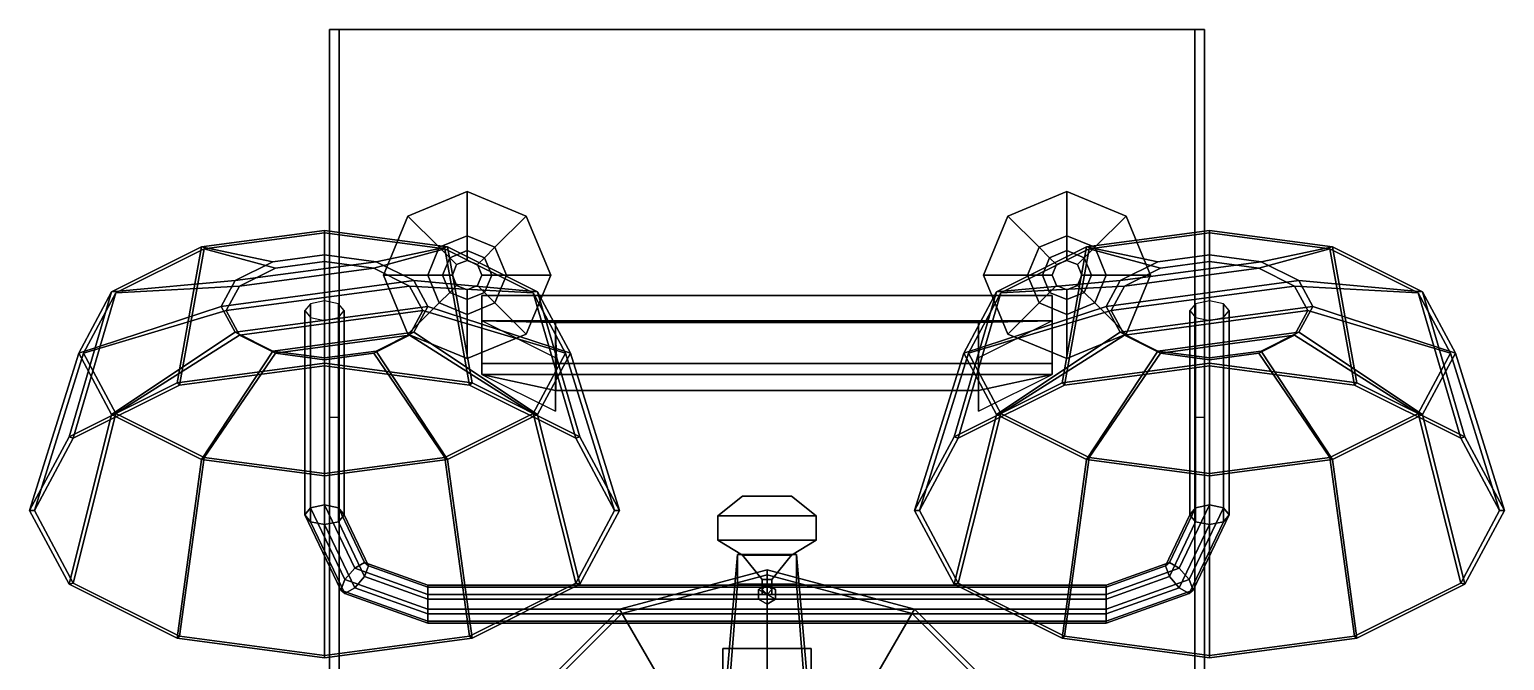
# Model space of a CAD drawing. Header units: millimetres. Extents: x -1.5 to 1.5, y -1.7 to 10.7.
# Drawn here: x -1.5 to 1.5, y 0.415 to 1.7 of the extents above; entities that cross this region are included whole.
import ezdxf

# ---------------------------------------------------------------- set-up
doc = ezdxf.new("R2010")
doc.units = ezdxf.units.MM
doc.layers.add('turret', color=2, linetype='Continuous')

msp = doc.modelspace()

# ---------------------------------------------------------------- linework, layer by layer
for points in [[(-0.89, 0.91, 0.46), (-0.89, -0.91, 0.46), (-0.89, -1.7, 1.05), (-0.89, 1.7, 1.05)], [(-0.89, 1.7, 1.05), (-0.89, -1.7, 1.05), (0.89, -1.7, 1.05), (0.89, 1.7, 1.05)], [(0.89, 1.7, 1.05), (0.87, 1.7, 0.93), (-0.87, 1.7, 0.93), (-0.89, 1.7, 1.05)], [(-0.89, 1.7, 1.05), (-0.89, 1.7, 0.69), (-0.89, 0.91, 0.46)], [(-0.87, 1.7, 0.93), (-0.87, 1.7, 0.69), (-0.89, 1.7, 0.69), (-0.89, 1.7, 1.05)], [(-0.87, 1.7, 0.69), (-0.87, 0.91, 0.46), (-0.89, 0.91, 0.46), (-0.89, 1.7, 0.69)], [(-0.87, -1.7, 0.93), (-0.87, -0.91, 0.46), (-0.87, 0.91, 0.46), (-0.87, 1.7, 0.93)], [(-0.87, 0.91, 0.46), (-0.87, 0.91, 0.46), (-0.87, 1.7, 0.69), (-0.87, 1.7, 0.93)], [(0.87, 0.91, 0.46), (0.87, -0.91, 0.46), (0.87, -1.7, 0.93), (0.87, 1.7, 0.93)], [(0.87, 1.7, 0.93), (0.87, 1.7, 0.69), (0.87, 0.91, 0.46)], [(0.89, 1.7, 0.69), (0.89, 0.91, 0.46), (0.87, 0.91, 0.46), (0.87, 1.7, 0.69)], [(0.89, 1.7, 1.05), (0.89, 1.7, 0.69), (0.87, 1.7, 0.69), (0.87, 1.7, 0.93)], [(0.89, -1.7, 1.05), (0.89, -0.91, 0.46), (0.89, 0.91, 0.46), (0.89, 1.7, 1.05)], [(0.89, 0.91, 0.46), (0.89, 0.91, 0.46), (0.89, 1.7, 0.69), (0.89, 1.7, 1.05)], [(-0.61, 1.37, 0.04), (-0.7302, 1.3202, 0.04), (-0.6666, 1.2566, 0.04), (-0.61, 1.28, 0.04)], [(-0.61, 1.37), (-0.7302, 1.3202), (-0.7302, 1.3202, 0.04), (-0.61, 1.37, 0.04)], [(-0.4898, 1.3202, 0.04), (-0.61, 1.37, 0.04), (-0.61, 1.28, 0.04), (-0.5534, 1.2566, 0.04)], [(-0.4898, 1.3202), (-0.61, 1.37), (-0.61, 1.37, 0.04), (-0.4898, 1.3202, 0.04)], [(0.61, 1.37), (0.4898, 1.3202), (0.4898, 1.3202, 0.04), (0.61, 1.37, 0.04)], [(0.61, 1.37, 0.04), (0.4898, 1.3202, 0.04), (0.5534, 1.2566, 0.04), (0.61, 1.28, 0.04)], [(0.7302, 1.3202), (0.61, 1.37), (0.61, 1.37, 0.04), (0.7302, 1.3202, 0.04)], [(0.7302, 1.3202, 0.04), (0.61, 1.37, 0.04), (0.61, 1.28, 0.04), (0.6666, 1.2566, 0.04)], [(-0.7302, 1.3202, 0.04), (-0.78, 1.2, 0.04), (-0.69, 1.2, 0.04), (-0.6666, 1.2566, 0.04)], [(-0.7302, 1.3202), (-0.78, 1.2), (-0.78, 1.2, 0.04), (-0.7302, 1.3202, 0.04)], [(-0.44, 1.2, 0.04), (-0.4898, 1.3202, 0.04), (-0.5534, 1.2566, 0.04), (-0.53, 1.2, 0.04)], [(-0.44, 1.2), (-0.4898, 1.3202), (-0.4898, 1.3202, 0.04), (-0.44, 1.2, 0.04)], [(0.4898, 1.3202), (0.44, 1.2), (0.44, 1.2, 0.04), (0.4898, 1.3202, 0.04)], [(0.4898, 1.3202, 0.04), (0.44, 1.2, 0.04), (0.53, 1.2, 0.04), (0.5534, 1.2566, 0.04)], [(0.78, 1.2, 0.04), (0.7302, 1.3202, 0.04), (0.6666, 1.2566, 0.04), (0.69, 1.2, 0.04)], [(0.78, 1.2), (0.7302, 1.3202), (0.7302, 1.3202, 0.04), (0.78, 1.2, 0.04)], [(-0.6454, 1.2354, 0.08), (-0.61, 1.25, 0.08), (-0.61, 1.28, 0.04), (-0.6666, 1.2566, 0.04)], [(-0.61, 1.25, 0.08), (-0.5746, 1.2354, 0.08), (-0.5534, 1.2566, 0.04), (-0.61, 1.28, 0.04)], [(0.5746, 1.2354, 0.08), (0.61, 1.25, 0.08), (0.61, 1.28, 0.04), (0.5534, 1.2566, 0.04)], [(0.61, 1.25, 0.08), (0.6454, 1.2354, 0.08), (0.6666, 1.2566, 0.04), (0.61, 1.28, 0.04)], [(-0.66, 1.2, 0.08), (-0.6454, 1.2354, 0.08), (-0.6666, 1.2566, 0.04), (-0.69, 1.2, 0.04)], [(-0.64, 1.2, 0.08), (-0.6312, 1.2212, 0.08), (-0.6454, 1.2354, 0.08), (-0.66, 1.2, 0.08)], [(-0.6312, 1.2212, 0.08), (-0.61, 1.23, 0.08), (-0.61, 1.25, 0.08), (-0.6454, 1.2354, 0.08)], [(-0.61, 1.23, 0.08), (-0.5888, 1.2212, 0.08), (-0.5746, 1.2354, 0.08), (-0.61, 1.25, 0.08)], [(-0.5888, 1.2212, 0.08), (-0.58, 1.2, 0.08), (-0.56, 1.2, 0.08), (-0.5746, 1.2354, 0.08)], [(-0.5746, 1.2354, 0.08), (-0.56, 1.2, 0.08), (-0.53, 1.2, 0.04), (-0.5534, 1.2566, 0.04)], [(0.56, 1.2, 0.08), (0.5746, 1.2354, 0.08), (0.5534, 1.2566, 0.04), (0.53, 1.2, 0.04)], [(0.58, 1.2, 0.08), (0.5888, 1.2212, 0.08), (0.5746, 1.2354, 0.08), (0.56, 1.2, 0.08)], [(0.5888, 1.2212, 0.08), (0.61, 1.23, 0.08), (0.61, 1.25, 0.08), (0.5746, 1.2354, 0.08)], [(0.61, 1.23, 0.08), (0.6312, 1.2212, 0.08), (0.6454, 1.2354, 0.08), (0.61, 1.25, 0.08)], [(0.6312, 1.2212, 0.08), (0.64, 1.2, 0.08), (0.66, 1.2, 0.08), (0.6454, 1.2354, 0.08)], [(0.6454, 1.2354, 0.08), (0.66, 1.2, 0.08), (0.69, 1.2, 0.04), (0.6666, 1.2566, 0.04)], [(-0.6312, 1.2212, 0.08), (-0.64, 1.2, 0.08), (-0.64, 1.2, 0.93), (-0.6312, 1.2212, 0.93)], [(-0.61, 1.23, 0.08), (-0.6312, 1.2212, 0.08), (-0.6312, 1.2212, 0.93), (-0.61, 1.23, 0.93)], [(-0.5888, 1.2212, 0.08), (-0.61, 1.23, 0.08), (-0.61, 1.23, 0.93), (-0.5888, 1.2212, 0.93)], [(-0.58, 1.2, 0.08), (-0.5888, 1.2212, 0.08), (-0.5888, 1.2212, 0.93), (-0.58, 1.2, 0.93)], [(0.5888, 1.2212, 0.08), (0.58, 1.2, 0.08), (0.58, 1.2, 0.93), (0.5888, 1.2212, 0.93)], [(0.61, 1.23, 0.08), (0.5888, 1.2212, 0.08), (0.5888, 1.2212, 0.93), (0.61, 1.23, 0.93)], [(0.6312, 1.2212, 0.08), (0.61, 1.23, 0.08), (0.61, 1.23, 0.93), (0.6312, 1.2212, 0.93)], [(0.64, 1.2, 0.08), (0.6312, 1.2212, 0.08), (0.6312, 1.2212, 0.93), (0.64, 1.2, 0.93)], [(-0.78, 1.2, 0.04), (-0.7302, 1.0798, 0.04), (-0.6666, 1.1434, 0.04), (-0.69, 1.2, 0.04)], [(-0.78, 1.2), (-0.7302, 1.0798), (-0.7302, 1.0798, 0.04), (-0.78, 1.2, 0.04)], [(-0.6454, 1.1646, 0.08), (-0.66, 1.2, 0.08), (-0.69, 1.2, 0.04), (-0.6666, 1.1434, 0.04)], [(-0.6312, 1.1788, 0.08), (-0.64, 1.2, 0.08), (-0.66, 1.2, 0.08), (-0.6454, 1.1646, 0.08)], [(-0.61, 1.17, 0.08), (-0.6312, 1.1788, 0.08), (-0.6454, 1.1646, 0.08), (-0.61, 1.15, 0.08)], [(-0.64, 1.2, 0.08), (-0.6312, 1.1788, 0.08), (-0.6312, 1.1788, 0.93), (-0.64, 1.2, 0.93)], [(-0.6312, 1.1788, 0.08), (-0.61, 1.17, 0.08), (-0.61, 1.17, 0.93), (-0.6312, 1.1788, 0.93)], [(-0.61, 1.17, 0.08), (-0.5888, 1.1788, 0.08), (-0.5888, 1.1788, 0.93), (-0.61, 1.17, 0.93)], [(-0.5888, 1.1788, 0.08), (-0.61, 1.17, 0.08), (-0.61, 1.15, 0.08), (-0.5746, 1.1646, 0.08)], [(-0.5888, 1.1788, 0.08), (-0.58, 1.2, 0.08), (-0.58, 1.2, 0.93), (-0.5888, 1.1788, 0.93)], [(-0.58, 1.2, 0.08), (-0.5888, 1.1788, 0.08), (-0.5746, 1.1646, 0.08), (-0.56, 1.2, 0.08)], [(-0.56, 1.2, 0.08), (-0.5746, 1.1646, 0.08), (-0.5534, 1.1434, 0.04), (-0.53, 1.2, 0.04)], [(-0.4898, 1.0798, 0.04), (-0.44, 1.2, 0.04), (-0.53, 1.2, 0.04), (-0.5534, 1.1434, 0.04)], [(-0.4898, 1.0798), (-0.44, 1.2), (-0.44, 1.2, 0.04), (-0.4898, 1.0798, 0.04)], [(0.44, 1.2), (0.4898, 1.0798), (0.4898, 1.0798, 0.04), (0.44, 1.2, 0.04)], [(0.44, 1.2, 0.04), (0.4898, 1.0798, 0.04), (0.5534, 1.1434, 0.04), (0.53, 1.2, 0.04)], [(0.5746, 1.1646, 0.08), (0.56, 1.2, 0.08), (0.53, 1.2, 0.04), (0.5534, 1.1434, 0.04)], [(0.5888, 1.1788, 0.08), (0.58, 1.2, 0.08), (0.56, 1.2, 0.08), (0.5746, 1.1646, 0.08)], [(0.61, 1.17, 0.08), (0.5888, 1.1788, 0.08), (0.5746, 1.1646, 0.08), (0.61, 1.15, 0.08)], [(0.58, 1.2, 0.08), (0.5888, 1.1788, 0.08), (0.5888, 1.1788, 0.93), (0.58, 1.2, 0.93)], [(0.5888, 1.1788, 0.08), (0.61, 1.17, 0.08), (0.61, 1.17, 0.93), (0.5888, 1.1788, 0.93)], [(0.61, 1.17, 0.08), (0.6312, 1.1788, 0.08), (0.6312, 1.1788, 0.93), (0.61, 1.17, 0.93)], [(0.6312, 1.1788, 0.08), (0.61, 1.17, 0.08), (0.61, 1.15, 0.08), (0.6454, 1.1646, 0.08)], [(0.6312, 1.1788, 0.08), (0.64, 1.2, 0.08), (0.64, 1.2, 0.93), (0.6312, 1.1788, 0.93)], [(0.64, 1.2, 0.08), (0.6312, 1.1788, 0.08), (0.6454, 1.1646, 0.08), (0.66, 1.2, 0.08)], [(0.66, 1.2, 0.08), (0.6454, 1.1646, 0.08), (0.6666, 1.1434, 0.04), (0.69, 1.2, 0.04)], [(0.7302, 1.0798, 0.04), (0.78, 1.2, 0.04), (0.69, 1.2, 0.04), (0.6666, 1.1434, 0.04)], [(0.7302, 1.0798), (0.78, 1.2), (0.78, 1.2, 0.04), (0.7302, 1.0798, 0.04)], [(-0.7302, 1.0798, 0.04), (-0.61, 1.03, 0.04), (-0.61, 1.12, 0.04), (-0.6666, 1.1434, 0.04)], [(-0.61, 1.15, 0.08), (-0.6454, 1.1646, 0.08), (-0.6666, 1.1434, 0.04), (-0.61, 1.12, 0.04)], [(-0.5746, 1.1646, 0.08), (-0.61, 1.15, 0.08), (-0.61, 1.12, 0.04), (-0.5534, 1.1434, 0.04)], [(-0.61, 1.03, 0.04), (-0.4898, 1.0798, 0.04), (-0.5534, 1.1434, 0.04), (-0.61, 1.12, 0.04)], [(0.4898, 1.0798, 0.04), (0.61, 1.03, 0.04), (0.61, 1.12, 0.04), (0.5534, 1.1434, 0.04)], [(0.61, 1.15, 0.08), (0.5746, 1.1646, 0.08), (0.5534, 1.1434, 0.04), (0.61, 1.12, 0.04)], [(0.6454, 1.1646, 0.08), (0.61, 1.15, 0.08), (0.61, 1.12, 0.04), (0.6666, 1.1434, 0.04)], [(0.61, 1.03, 0.04), (0.7302, 1.0798, 0.04), (0.6666, 1.1434, 0.04), (0.61, 1.12, 0.04)], [(-0.7302, 1.0798), (-0.61, 1.03), (-0.61, 1.03, 0.04), (-0.7302, 1.0798, 0.04)], [(-0.61, 1.03), (-0.4898, 1.0798), (-0.4898, 1.0798, 0.04), (-0.61, 1.03, 0.04)], [(0.4898, 1.0798), (0.61, 1.03), (0.61, 1.03, 0.04), (0.4898, 1.0798, 0.04)], [(0.61, 1.03), (0.7302, 1.0798), (0.7302, 1.0798, 0.04), (0.61, 1.03, 0.04)], [(0, 0.59, 1.05), (-0.295, 0.511, 1.05), (-0.295, 0.511, 1.1), (0, 0.59, 1.1)], [(0.295, 0.511, 1.05), (0, 0.59, 1.05), (0, 0.59, 1.1), (0.295, 0.511, 1.1)], [(-0.295, 0.511, 1.05), (-0.511, 0.295, 1.05), (-0.511, 0.295, 1.1), (-0.295, 0.511, 1.1)], [(0.511, 0.295, 1.05), (0.295, 0.511, 1.05), (0.295, 0.511, 1.1), (0.511, 0.295, 1.1)]]:
    msp.add_3dface(points)
at = {"layer": 'turret'}
for points in [[(-1.2, 0.9803, 2.8), (-0.9, 1.0205, 2.8696), (-0.9, 1.291, 2.598), (-1.15, 1.2575, 2.54)], [(-1.15, 1.2575, 2.54), (-0.9, 1.291, 2.598), (-0.9, 1.2412, 2.2919), (-1.005, 1.2272, 2.2675)], [(-0.9, 1.291, 2.598), (-0.65, 1.2575, 2.54), (-0.795, 1.2272, 2.2675), (-0.9, 1.2412, 2.2919)], [(-0.9, 1.0205, 2.8696), (-0.6, 0.9803, 2.8), (-0.65, 1.2575, 2.54), (-0.9, 1.291, 2.598)], [(0.6, 0.9803, 2.8), (0.9, 1.0205, 2.8696), (0.9, 1.291, 2.598), (0.65, 1.2575, 2.54)], [(0.65, 1.2575, 2.54), (0.9, 1.291, 2.598), (0.9, 1.2412, 2.2919), (0.795, 1.2272, 2.2675)], [(0.9, 1.0205, 2.8696), (1.2, 0.9803, 2.8), (1.15, 1.2575, 2.54), (0.9, 1.291, 2.598)], [(0.9, 1.291, 2.598), (1.15, 1.2575, 2.54), (1.005, 1.2272, 2.2675), (0.9, 1.2412, 2.2919)], [(-1.145, 1.2531, 2.5325), (-0.9, 1.286, 2.5894), (-0.9, 1.0155, 2.861), (-1.195, 0.976, 2.7925)], [(-1, 1.2142, 2.265), (-0.9, 1.2276, 2.2882), (-0.9, 1.286, 2.5894), (-1.145, 1.2531, 2.5325)], [(-0.9, 1.2276, 2.2882), (-0.8, 1.2142, 2.265), (-0.655, 1.2531, 2.5325), (-0.9, 1.286, 2.5894)], [(-0.9, 1.286, 2.5894), (-0.655, 1.2531, 2.5325), (-0.605, 0.976, 2.7925), (-0.9, 1.0155, 2.861)], [(0.655, 1.2531, 2.5325), (0.9, 1.286, 2.5894), (0.9, 1.0155, 2.861), (0.605, 0.976, 2.7925)], [(0.8, 1.2142, 2.265), (0.9, 1.2276, 2.2882), (0.9, 1.286, 2.5894), (0.655, 1.2531, 2.5325)], [(0.9, 1.286, 2.5894), (1.145, 1.2531, 2.5325), (1.195, 0.976, 2.7925), (0.9, 1.0155, 2.861)], [(0.9, 1.2276, 2.2882), (1, 1.2142, 2.265), (1.145, 1.2531, 2.5325), (0.9, 1.286, 2.5894)], [(-1.4196, 0.8705, 2.6098), (-1.2, 0.9803, 2.8), (-1.15, 1.2575, 2.54), (-1.333, 1.166, 2.3815)], [(-1.3244, 1.1635, 2.3772), (-1.145, 1.2531, 2.5325), (-1.195, 0.976, 2.7925), (-1.411, 0.868, 2.6055)], [(-1.333, 1.166, 2.3815), (-1.15, 1.2575, 2.54), (-1.005, 1.2272, 2.2675), (-1.0819, 1.1887, 2.2009)], [(-1.0732, 1.1776, 2.2016), (-1, 1.2142, 2.265), (-1.145, 1.2531, 2.5325), (-1.3244, 1.1635, 2.3772)], [(-1.005, 1.2272, 2.2675), (-0.9, 1.2412, 2.2919), (-0.795, 1.2272, 2.2675), (-1.0819, 1.1887, 2.2009)], [(-0.8, 1.2142, 2.265), (-0.7268, 1.1776, 2.2016), (-0.4756, 1.1635, 2.3772), (-0.655, 1.2531, 2.5325)], [(-0.65, 1.2575, 2.54), (-0.467, 1.166, 2.3815), (-0.7181, 1.1887, 2.2009), (-0.795, 1.2272, 2.2675)], [(-0.655, 1.2531, 2.5325), (-0.4756, 1.1635, 2.3772), (-0.389, 0.868, 2.6055), (-0.605, 0.976, 2.7925)], [(-0.6, 0.9803, 2.8), (-0.3804, 0.8705, 2.6098), (-0.467, 1.166, 2.3815), (-0.65, 1.2575, 2.54)], [(0.3804, 0.8705, 2.6098), (0.6, 0.9803, 2.8), (0.65, 1.2575, 2.54), (0.467, 1.166, 2.3815)], [(0.4756, 1.1635, 2.3772), (0.655, 1.2531, 2.5325), (0.605, 0.976, 2.7925), (0.389, 0.868, 2.6055)], [(0.467, 1.166, 2.3815), (0.65, 1.2575, 2.54), (0.795, 1.2272, 2.2675), (0.7181, 1.1887, 2.2009)], [(0.7268, 1.1776, 2.2016), (0.8, 1.2142, 2.265), (0.655, 1.2531, 2.5325), (0.4756, 1.1635, 2.3772)], [(0.795, 1.2272, 2.2675), (0.9, 1.2412, 2.2919), (1.005, 1.2272, 2.2675), (0.7181, 1.1887, 2.2009)], [(1, 1.2142, 2.265), (1.0732, 1.1776, 2.2016), (1.3244, 1.1635, 2.3772), (1.145, 1.2531, 2.5325)], [(1.15, 1.2575, 2.54), (1.333, 1.166, 2.3815), (1.0819, 1.1887, 2.2009), (1.005, 1.2272, 2.2675)], [(1.145, 1.2531, 2.5325), (1.3244, 1.1635, 2.3772), (1.411, 0.868, 2.6055), (1.195, 0.976, 2.7925)], [(1.2, 0.9803, 2.8), (1.4196, 0.8705, 2.6098), (1.333, 1.166, 2.3815), (1.15, 1.2575, 2.54)], [(-1.0819, 1.1887, 2.2009), (-0.795, 1.2272, 2.2675), (-0.7181, 1.1887, 2.2009), (-1.11, 1.1362, 2.11)], [(-0.8, 1.2142, 2.265), (-1.0732, 1.1776, 2.2016), (-1.1, 1.1276, 2.115), (-0.7268, 1.1776, 2.2016)], [(-0.9, 1.2276, 2.2882), (-1, 1.2142, 2.265), (-1.0732, 1.1776, 2.2016), (-0.8, 1.2142, 2.265)], [(0.7181, 1.1887, 2.2009), (1.005, 1.2272, 2.2675), (1.0819, 1.1887, 2.2009), (0.69, 1.1362, 2.11)], [(1, 1.2142, 2.265), (0.7268, 1.1776, 2.2016), (0.7, 1.1276, 2.115), (1.0732, 1.1776, 2.2016)], [(0.9, 1.2276, 2.2882), (0.8, 1.2142, 2.265), (0.7268, 1.1776, 2.2016), (1, 1.2142, 2.265)], [(-1.4, 1.041, 2.165), (-1.333, 1.166, 2.3815), (-1.0819, 1.1887, 2.2009), (-1.11, 1.1362, 2.11)], [(-1.1, 1.1276, 2.115), (-1.0732, 1.1776, 2.2016), (-1.3244, 1.1635, 2.3772), (-1.39, 1.041, 2.165)], [(-1.11, 1.1362, 2.11), (-0.7181, 1.1887, 2.2009), (-0.69, 1.1362, 2.11), (-1.0819, 1.0837, 2.0191)], [(-0.7268, 1.1776, 2.2016), (-1.1, 1.1276, 2.115), (-1.0732, 1.0776, 2.0284), (-0.7, 1.1276, 2.115)], [(-0.7268, 1.1776, 2.2016), (-0.7, 1.1276, 2.115), (-0.41, 1.041, 2.165), (-0.4756, 1.1635, 2.3772)], [(-0.467, 1.166, 2.3815), (-0.4, 1.041, 2.165), (-0.69, 1.1362, 2.11), (-0.7181, 1.1887, 2.2009)], [(0.4, 1.041, 2.165), (0.467, 1.166, 2.3815), (0.7181, 1.1887, 2.2009), (0.69, 1.1362, 2.11)], [(0.7, 1.1276, 2.115), (0.7268, 1.1776, 2.2016), (0.4756, 1.1635, 2.3772), (0.41, 1.041, 2.165)], [(0.69, 1.1362, 2.11), (1.0819, 1.1887, 2.2009), (1.11, 1.1362, 2.11), (0.7181, 1.0837, 2.0191)], [(1.0732, 1.1776, 2.2016), (0.7, 1.1276, 2.115), (0.7268, 1.0776, 2.0284), (1.1, 1.1276, 2.115)], [(1.0732, 1.1776, 2.2016), (1.1, 1.1276, 2.115), (1.39, 1.041, 2.165), (1.3244, 1.1635, 2.3772)], [(1.333, 1.166, 2.3815), (1.4, 1.041, 2.165), (1.11, 1.1362, 2.11), (1.0819, 1.1887, 2.2009)], [(-1.5, 0.7205, 2.35), (-1.4196, 0.8705, 2.6098), (-1.333, 1.166, 2.3815), (-1.4, 1.041, 2.165)], [(-1.39, 1.041, 2.165), (-1.3244, 1.1635, 2.3772), (-1.411, 0.868, 2.6055), (-1.49, 0.7205, 2.35)], [(-0.9283, 1.1417, 2.1395), (-0.94, 1.1276, 2.115), (-0.94, 0.7119, 2.355), (-0.9283, 0.726, 2.3795)], [(-0.9, 1.1476, 2.1496), (-0.9283, 1.1417, 2.1395), (-0.9283, 0.726, 2.3795), (-0.9, 0.7319, 2.3896)], [(-0.8717, 1.1417, 2.1395), (-0.9, 1.1476, 2.1496), (-0.9, 0.7319, 2.3896), (-0.8717, 0.726, 2.3795)], [(-0.86, 1.1276, 2.115), (-0.8717, 1.1417, 2.1395), (-0.8717, 0.726, 2.3795), (-0.86, 0.7119, 2.355)], [(-0.58, 1.0202, 2.789), (0.58, 1.0202, 2.789), (0.58, 1.1587, 2.709), (-0.58, 1.1587, 2.709)], [(-0.58, 1.1587, 2.709), (0.58, 1.1587, 2.709), (0.58, 1.1066, 2.6187), (-0.58, 1.1066, 2.6187)], [(-0.58, 0.9976, 2.7499), (-0.58, 1.0202, 2.789), (-0.58, 1.1587, 2.709), (-0.58, 1.1066, 2.6187)], [(-0.4756, 1.1635, 2.3772), (-0.41, 1.041, 2.165), (-0.31, 0.7205, 2.35), (-0.389, 0.868, 2.6055)], [(-0.3804, 0.8705, 2.6098), (-0.3, 0.7205, 2.35), (-0.4, 1.041, 2.165), (-0.467, 1.166, 2.3815)], [(0.3, 0.7205, 2.35), (0.3804, 0.8705, 2.6098), (0.467, 1.166, 2.3815), (0.4, 1.041, 2.165)], [(0.41, 1.041, 2.165), (0.4756, 1.1635, 2.3772), (0.389, 0.868, 2.6055), (0.31, 0.7205, 2.35)], [(0.58, 1.0202, 2.789), (0.58, 0.9976, 2.7499), (0.58, 1.1066, 2.6187), (0.58, 1.1587, 2.709)], [(0.8717, 1.1417, 2.1395), (0.86, 1.1276, 2.115), (0.86, 0.7119, 2.355), (0.8717, 0.726, 2.3795)], [(0.9, 1.1476, 2.1496), (0.8717, 1.1417, 2.1395), (0.8717, 0.726, 2.3795), (0.9, 0.7319, 2.3896)], [(0.9283, 1.1417, 2.1395), (0.9, 1.1476, 2.1496), (0.9, 0.7319, 2.3896), (0.9283, 0.726, 2.3795)], [(0.94, 1.1276, 2.115), (0.9283, 1.1417, 2.1395), (0.9283, 0.726, 2.3795), (0.94, 0.7119, 2.355)], [(1.3244, 1.1635, 2.3772), (1.39, 1.041, 2.165), (1.49, 0.7205, 2.35), (1.411, 0.868, 2.6055)], [(1.4196, 0.8705, 2.6098), (1.5, 0.7205, 2.35), (1.4, 1.041, 2.165), (1.333, 1.166, 2.3815)], [(-1.333, 0.916, 1.9485), (-1.4, 1.041, 2.165), (-1.11, 1.1362, 2.11), (-1.0819, 1.0837, 2.0191)], [(-1.0732, 1.0776, 2.0284), (-1.1, 1.1276, 2.115), (-1.39, 1.041, 2.165), (-1.3244, 0.9185, 1.9528)], [(-1.0819, 1.0837, 2.0191), (-0.69, 1.1362, 2.11), (-0.7181, 1.0837, 2.0191), (-1.005, 1.0453, 1.9525)], [(-0.7, 1.1276, 2.115), (-1.0732, 1.0776, 2.0284), (-1, 1.041, 1.965), (-0.7268, 1.0776, 2.0284)], [(-0.94, 1.1276, 2.115), (-0.9283, 1.1134, 2.0905), (-0.9283, 0.6977, 2.3305), (-0.94, 0.7119, 2.355)], [(-0.9283, 1.1134, 2.0905), (-0.9, 1.1076, 2.0804), (-0.9, 0.6919, 2.3204), (-0.9283, 0.6977, 2.3305)], [(-0.9, 1.1076, 2.0804), (-0.8717, 1.1134, 2.0905), (-0.8717, 0.6977, 2.3305), (-0.9, 0.6919, 2.3204)], [(-0.8717, 1.1134, 2.0905), (-0.86, 1.1276, 2.115), (-0.86, 0.7119, 2.355), (-0.8717, 0.6977, 2.3305)], [(-0.7, 1.1276, 2.115), (-0.7268, 1.0776, 2.0284), (-0.4756, 0.9185, 1.9528), (-0.41, 1.041, 2.165)], [(-0.4, 1.041, 2.165), (-0.467, 0.916, 1.9485), (-0.7181, 1.0837, 2.0191), (-0.69, 1.1362, 2.11)], [(0.467, 0.916, 1.9485), (0.4, 1.041, 2.165), (0.69, 1.1362, 2.11), (0.7181, 1.0837, 2.0191)], [(0.7268, 1.0776, 2.0284), (0.7, 1.1276, 2.115), (0.41, 1.041, 2.165), (0.4756, 0.9185, 1.9528)], [(0.7181, 1.0837, 2.0191), (1.11, 1.1362, 2.11), (1.0819, 1.0837, 2.0191), (0.795, 1.0453, 1.9525)], [(1.1, 1.1276, 2.115), (0.7268, 1.0776, 2.0284), (0.8, 1.041, 1.965), (1.0732, 1.0776, 2.0284)], [(0.86, 1.1276, 2.115), (0.8717, 1.1134, 2.0905), (0.8717, 0.6977, 2.3305), (0.86, 0.7119, 2.355)], [(0.8717, 1.1134, 2.0905), (0.9, 1.1076, 2.0804), (0.9, 0.6919, 2.3204), (0.8717, 0.6977, 2.3305)], [(0.9, 1.1076, 2.0804), (0.9283, 1.1134, 2.0905), (0.9283, 0.6977, 2.3305), (0.9, 0.6919, 2.3204)], [(0.9283, 1.1134, 2.0905), (0.94, 1.1276, 2.115), (0.94, 0.7119, 2.355), (0.9283, 0.6977, 2.3305)], [(1.1, 1.1276, 2.115), (1.0732, 1.0776, 2.0284), (1.3244, 0.9185, 1.9528), (1.39, 1.041, 2.165)], [(1.4, 1.041, 2.165), (1.333, 0.916, 1.9485), (1.0819, 1.0837, 2.0191), (1.11, 1.1362, 2.11)], [(-1.15, 0.8244, 1.79), (-1.333, 0.916, 1.9485), (-1.0819, 1.0837, 2.0191), (-1.005, 1.0453, 1.9525)], [(-1.005, 1.0453, 1.9525), (-0.7181, 1.0837, 2.0191), (-0.795, 1.0453, 1.9525), (-0.9, 1.0312, 1.9281)], [(-0.467, 0.916, 1.9485), (-0.65, 0.8244, 1.79), (-0.795, 1.0453, 1.9525), (-0.7181, 1.0837, 2.0191)], [(-0.58, 1.1066, 2.6187), (-0.43, 1.1037, 2.6137), (-0.43, 1.0316, 2.4888), (-0.58, 1.1066, 2.6187)], [(-0.58, 1.1066, 2.6187), (0.58, 1.1066, 2.6187), (0.43, 1.1037, 2.6137), (-0.43, 1.1037, 2.6137)], [(-0.43, 1.1037, 2.6137), (0.43, 1.1037, 2.6137), (0.43, 0.9652, 2.6937), (-0.43, 0.9652, 2.6937)], [(-0.4272, 1.0302, 2.4864), (-0.43, 1.1037, 2.6137), (-0.43, 0.9652, 2.6937), (-0.43, 0.9226, 2.62)], [(0.43, 1.1037, 2.6137), (0.58, 1.1066, 2.6187), (0.43, 1.0316, 2.4888), (0.43, 1.1037, 2.6137)], [(0.43, 0.9652, 2.6937), (0.43, 1.1037, 2.6137), (0.43, 1.0316, 2.4888), (0.43, 0.9226, 2.62)], [(0.65, 0.8244, 1.79), (0.467, 0.916, 1.9485), (0.7181, 1.0837, 2.0191), (0.795, 1.0453, 1.9525)], [(0.795, 1.0453, 1.9525), (1.0819, 1.0837, 2.0191), (1.005, 1.0453, 1.9525), (0.9, 1.0312, 1.9281)], [(1.333, 0.916, 1.9485), (1.15, 0.8244, 1.79), (1.005, 1.0453, 1.9525), (1.0819, 1.0837, 2.0191)], [(-1, 1.041, 1.965), (-1.0732, 1.0776, 2.0284), (-1.3244, 0.9185, 1.9528), (-1.145, 0.8288, 1.7975)], [(-0.7268, 1.0776, 2.0284), (-1, 1.041, 1.965), (-0.9, 1.0276, 1.9418), (-0.8, 1.041, 1.965)], [(-0.7268, 1.0776, 2.0284), (-0.8, 1.041, 1.965), (-0.655, 0.8288, 1.7975), (-0.4756, 0.9185, 1.9528)], [(0.8, 1.041, 1.965), (0.7268, 1.0776, 2.0284), (0.4756, 0.9185, 1.9528), (0.655, 0.8288, 1.7975)], [(1.0732, 1.0776, 2.0284), (0.8, 1.041, 1.965), (0.9, 1.0276, 1.9418), (1, 1.041, 1.965)], [(1.0732, 1.0776, 2.0284), (1, 1.041, 1.965), (1.145, 0.8288, 1.7975), (1.3244, 0.9185, 1.9528)], [(-1.4196, 0.5705, 2.0902), (-1.5, 0.7205, 2.35), (-1.4, 1.041, 2.165), (-1.333, 0.916, 1.9485)], [(-1.3244, 0.9185, 1.9528), (-1.39, 1.041, 2.165), (-1.49, 0.7205, 2.35), (-1.411, 0.573, 2.0945)], [(-1.195, 0.976, 2.7925), (-0.9, 1.0155, 2.861), (-0.9, 1.0205, 2.8696), (-1.2, 0.9803, 2.8)], [(-0.9, 0.791, 1.732), (-1.15, 0.8244, 1.79), (-1.005, 1.0453, 1.9525), (-0.9, 1.0312, 1.9281)], [(-0.9, 1.0276, 1.9418), (-1, 1.041, 1.965), (-1.145, 0.8288, 1.7975), (-0.9, 0.796, 1.7406)], [(-0.65, 0.8244, 1.79), (-0.9, 0.791, 1.732), (-0.9, 1.0312, 1.9281), (-0.795, 1.0453, 1.9525)], [(-0.8, 1.041, 1.965), (-0.9, 1.0276, 1.9418), (-0.9, 0.796, 1.7406), (-0.655, 0.8288, 1.7975)], [(-0.9, 1.0155, 2.861), (-0.605, 0.976, 2.7925), (-0.6, 0.9803, 2.8), (-0.9, 1.0205, 2.8696)], [(-0.58, 0.9976, 2.7499), (0.58, 0.9976, 2.7499), (0.58, 1.0202, 2.789), (-0.58, 1.0202, 2.789)], [(-0.41, 1.041, 2.165), (-0.4756, 0.9185, 1.9528), (-0.389, 0.573, 2.0945), (-0.31, 0.7205, 2.35)], [(-0.3, 0.7205, 2.35), (-0.3804, 0.5705, 2.0902), (-0.467, 0.916, 1.9485), (-0.4, 1.041, 2.165)], [(0.3804, 0.5705, 2.0902), (0.3, 0.7205, 2.35), (0.4, 1.041, 2.165), (0.467, 0.916, 1.9485)], [(0.4756, 0.9185, 1.9528), (0.41, 1.041, 2.165), (0.31, 0.7205, 2.35), (0.389, 0.573, 2.0945)], [(0.605, 0.976, 2.7925), (0.9, 1.0155, 2.861), (0.9, 1.0205, 2.8696), (0.6, 0.9803, 2.8)], [(0.9, 0.791, 1.732), (0.65, 0.8244, 1.79), (0.795, 1.0453, 1.9525), (0.9, 1.0312, 1.9281)], [(0.9, 1.0276, 1.9418), (0.8, 1.041, 1.965), (0.655, 0.8288, 1.7975), (0.9, 0.796, 1.7406)], [(1.15, 0.8244, 1.79), (0.9, 0.791, 1.732), (0.9, 1.0312, 1.9281), (1.005, 1.0453, 1.9525)], [(1, 1.041, 1.965), (0.9, 1.0276, 1.9418), (0.9, 0.796, 1.7406), (1.145, 0.8288, 1.7975)], [(0.9, 1.0155, 2.861), (1.195, 0.976, 2.7925), (1.2, 0.9803, 2.8), (0.9, 1.0205, 2.8696)], [(1.39, 1.041, 2.165), (1.3244, 0.9185, 1.9528), (1.411, 0.573, 2.0945), (1.49, 0.7205, 2.35)], [(1.5, 0.7205, 2.35), (1.4196, 0.5705, 2.0902), (1.333, 0.916, 1.9485), (1.4, 1.041, 2.165)], [(-0.43, 0.9652, 2.6937), (0.43, 0.9652, 2.6937), (0.58, 0.9976, 2.7499), (-0.58, 0.9976, 2.7499)], [(-0.58, 0.9976, 2.7499), (-0.43, 0.9226, 2.62), (-0.43, 0.9652, 2.6937), (-0.58, 0.9976, 2.7499)], [(0.43, 0.9652, 2.6937), (0.43, 0.9226, 2.62), (0.58, 0.9976, 2.7499), (0.43, 0.9652, 2.6937)], [(-1.411, 0.868, 2.6055), (-1.195, 0.976, 2.7925), (-1.2, 0.9803, 2.8), (-1.4196, 0.8705, 2.6098)], [(-0.605, 0.976, 2.7925), (-0.389, 0.868, 2.6055), (-0.3804, 0.8705, 2.6098), (-0.6, 0.9803, 2.8)], [(0.389, 0.868, 2.6055), (0.605, 0.976, 2.7925), (0.6, 0.9803, 2.8), (0.3804, 0.8705, 2.6098)], [(1.195, 0.976, 2.7925), (1.411, 0.868, 2.6055), (1.4196, 0.8705, 2.6098), (1.2, 0.9803, 2.8)], [(-1.2, 0.4607, 1.9), (-1.4196, 0.5705, 2.0902), (-1.333, 0.916, 1.9485), (-1.15, 0.8244, 1.79)], [(-1.145, 0.8288, 1.7975), (-1.3244, 0.9185, 1.9528), (-1.411, 0.573, 2.0945), (-1.195, 0.465, 1.9075)], [(-0.4756, 0.9185, 1.9528), (-0.655, 0.8288, 1.7975), (-0.605, 0.465, 1.9075), (-0.389, 0.573, 2.0945)], [(-0.3804, 0.5705, 2.0902), (-0.6, 0.4607, 1.9), (-0.65, 0.8244, 1.79), (-0.467, 0.916, 1.9485)], [(0.6, 0.4607, 1.9), (0.3804, 0.5705, 2.0902), (0.467, 0.916, 1.9485), (0.65, 0.8244, 1.79)], [(0.655, 0.8288, 1.7975), (0.4756, 0.9185, 1.9528), (0.389, 0.573, 2.0945), (0.605, 0.465, 1.9075)], [(1.3244, 0.9185, 1.9528), (1.145, 0.8288, 1.7975), (1.195, 0.465, 1.9075), (1.411, 0.573, 2.0945)], [(1.4196, 0.5705, 2.0902), (1.2, 0.4607, 1.9), (1.15, 0.8244, 1.79), (1.333, 0.916, 1.9485)], [(-1.49, 0.7205, 2.35), (-1.411, 0.868, 2.6055), (-1.4196, 0.8705, 2.6098), (-1.5, 0.7205, 2.35)], [(-0.389, 0.868, 2.6055), (-0.31, 0.7205, 2.35), (-0.3, 0.7205, 2.35), (-0.3804, 0.8705, 2.6098)], [(0.31, 0.7205, 2.35), (0.389, 0.868, 2.6055), (0.3804, 0.8705, 2.6098), (0.3, 0.7205, 2.35)], [(1.411, 0.868, 2.6055), (1.49, 0.7205, 2.35), (1.5, 0.7205, 2.35), (1.4196, 0.8705, 2.6098)], [(-0.9, 0.4205, 1.8304), (-1.2, 0.4607, 1.9), (-1.15, 0.8244, 1.79), (-0.9, 0.791, 1.732)], [(-0.9, 0.796, 1.7406), (-1.145, 0.8288, 1.7975), (-1.195, 0.465, 1.9075), (-0.9, 0.4255, 1.839)], [(-0.655, 0.8288, 1.7975), (-0.9, 0.796, 1.7406), (-0.9, 0.4255, 1.839), (-0.605, 0.465, 1.9075)], [(-0.6, 0.4607, 1.9), (-0.9, 0.4205, 1.8304), (-0.9, 0.791, 1.732), (-0.65, 0.8244, 1.79)], [(0.9, 0.4205, 1.8304), (0.6, 0.4607, 1.9), (0.65, 0.8244, 1.79), (0.9, 0.791, 1.732)], [(0.9, 0.796, 1.7406), (0.655, 0.8288, 1.7975), (0.605, 0.465, 1.9075), (0.9, 0.4255, 1.839)], [(1.145, 0.8288, 1.7975), (0.9, 0.796, 1.7406), (0.9, 0.4255, 1.839), (1.195, 0.465, 1.9075)], [(1.2, 0.4607, 1.9), (0.9, 0.4205, 1.8304), (0.9, 0.791, 1.732), (1.15, 0.8244, 1.79)], [(-0.05, 0.75, 1.77), (-0.1, 0.71, 1.77), (-0.1, 0.71, 1.79), (-0.05, 0.75, 1.79)], [(0.05, 0.75, 1.79), (-0.05, 0.75, 1.79), (-0.1, 0.71, 1.79), (0.1, 0.71, 1.79)], [(0.05, 0.75, 1.77), (-0.05, 0.75, 1.77), (-0.05, 0.75, 1.79), (0.05, 0.75, 1.79)], [(0.1, 0.71, 1.77), (0.05, 0.75, 1.77), (0.05, 0.75, 1.79), (0.1, 0.71, 1.79)], [(-1.411, 0.573, 2.0945), (-1.49, 0.7205, 2.35), (-1.5, 0.7205, 2.35), (-1.4196, 0.5705, 2.0902)], [(-0.8668, 0.5588, 2.4434), (-0.8585, 0.5801, 2.4637), (-0.9283, 0.726, 2.3795), (-0.94, 0.7119, 2.355)], [(-0.8585, 0.5801, 2.4637), (-0.8385, 0.6033, 2.4639), (-0.9, 0.7319, 2.3896), (-0.9283, 0.726, 2.3795)], [(-0.8385, 0.6033, 2.4639), (-0.8185, 0.6147, 2.4437), (-0.8717, 0.726, 2.3795), (-0.9, 0.7319, 2.3896)], [(-0.8185, 0.6147, 2.4437), (-0.8102, 0.6078, 2.4151), (-0.86, 0.7119, 2.355), (-0.8717, 0.726, 2.3795)], [(-0.31, 0.7205, 2.35), (-0.389, 0.573, 2.0945), (-0.3804, 0.5705, 2.0902), (-0.3, 0.7205, 2.35)], [(0.389, 0.573, 2.0945), (0.31, 0.7205, 2.35), (0.3, 0.7205, 2.35), (0.3804, 0.5705, 2.0902)], [(0.8102, 0.6078, 2.4151), (0.8185, 0.6147, 2.4437), (0.8717, 0.726, 2.3795), (0.86, 0.7119, 2.355)], [(0.8185, 0.6147, 2.4437), (0.8385, 0.6033, 2.4639), (0.9, 0.7319, 2.3896), (0.8717, 0.726, 2.3795)], [(0.8385, 0.6033, 2.4639), (0.8585, 0.5801, 2.4637), (0.9283, 0.726, 2.3795), (0.9, 0.7319, 2.3896)], [(0.8585, 0.5801, 2.4637), (0.8668, 0.5588, 2.4434), (0.94, 0.7119, 2.355), (0.9283, 0.726, 2.3795)], [(1.49, 0.7205, 2.35), (1.411, 0.573, 2.0945), (1.4196, 0.5705, 2.0902), (1.5, 0.7205, 2.35)], [(-0.8585, 0.5518, 2.4148), (-0.8668, 0.5588, 2.4434), (-0.94, 0.7119, 2.355), (-0.9283, 0.6977, 2.3305)], [(-0.8385, 0.5633, 2.3946), (-0.8585, 0.5518, 2.4148), (-0.9283, 0.6977, 2.3305), (-0.9, 0.6919, 2.3204)], [(-0.8185, 0.5864, 2.3948), (-0.8385, 0.5633, 2.3946), (-0.9, 0.6919, 2.3204), (-0.8717, 0.6977, 2.3305)], [(-0.8102, 0.6078, 2.4151), (-0.8185, 0.5864, 2.3948), (-0.8717, 0.6977, 2.3305), (-0.86, 0.7119, 2.355)], [(-0.1, 0.71, 1.77), (-0.1, 0.66, 1.77), (-0.1, 0.66, 1.79), (-0.1, 0.71, 1.79)], [(0.1, 0.71, 1.79), (-0.1, 0.71, 1.79), (-0.1, 0.66, 1.79), (0.1, 0.66, 1.79)], [(0.1, 0.66, 1.77), (0.1, 0.71, 1.77), (0.1, 0.71, 1.79), (0.1, 0.66, 1.79)], [(0.8185, 0.5864, 2.3948), (0.8102, 0.6078, 2.4151), (0.86, 0.7119, 2.355), (0.8717, 0.6977, 2.3305)], [(0.8385, 0.5633, 2.3946), (0.8185, 0.5864, 2.3948), (0.8717, 0.6977, 2.3305), (0.9, 0.6919, 2.3204)], [(0.8585, 0.5518, 2.4148), (0.8385, 0.5633, 2.3946), (0.9, 0.6919, 2.3204), (0.9283, 0.6977, 2.3305)], [(0.8668, 0.5588, 2.4434), (0.8585, 0.5518, 2.4148), (0.9283, 0.6977, 2.3305), (0.94, 0.7119, 2.355)], [(-0.1, 0.66, 1.77), (-0.05, 0.63, 1.77), (-0.05, 0.63, 1.79), (-0.1, 0.66, 1.79)], [(0.1, 0.66, 1.79), (-0.1, 0.66, 1.79), (-0.05, 0.63, 1.79), (0.05, 0.63, 1.79)], [(0.05, 0.63, 1.77), (0.1, 0.66, 1.77), (0.1, 0.66, 1.79), (0.05, 0.63, 1.79)], [(-0.06, 0.5709, 2.378), (-0.11, -0.0604, 2.6847), (-0.11, 0.0496, 2.8753), (-0.06, 0.6309, 2.482)], [(-0.06, 0.6309, 2.482), (-0.11, 0.0496, 2.8753), (0.11, 0.0496, 2.8753), (0.06, 0.6309, 2.482)], [(0.06, 0.6309, 2.482), (0.06, 0.5709, 2.378), (-0.06, 0.5709, 2.378), (-0.06, 0.6309, 2.482)], [(-0.05, 0.63, 1.77), (-0.01, 0.58, 1.77), (-0.01, 0.58, 1.79), (-0.05, 0.63, 1.79)], [(0.01, 0.58, 1.79), (0.05, 0.63, 1.79), (-0.05, 0.63, 1.79), (-0.01, 0.58, 1.79)], [(0.01, 0.58, 1.77), (0.05, 0.63, 1.77), (0.05, 0.63, 1.79), (0.01, 0.58, 1.79)], [(0.11, 0.0496, 2.8753), (0.11, -0.0604, 2.6847), (0.06, 0.5709, 2.378), (0.06, 0.6309, 2.482)], [(-0.69, 0.5196, 2.4986), (-0.69, 0.55, 2.4946), (-0.8385, 0.6033, 2.4639), (-0.8585, 0.5801, 2.4637)], [(-0.69, 0.55, 2.4946), (-0.69, 0.5686, 2.4704), (-0.8185, 0.6147, 2.4437), (-0.8385, 0.6033, 2.4639)], [(-0.69, 0.5686, 2.4704), (-0.69, 0.5646, 2.44), (-0.8102, 0.6078, 2.4151), (-0.8185, 0.6147, 2.4437)], [(-0.69, 0.5646, 2.44), (-0.69, 0.5404, 2.4214), (-0.8185, 0.5864, 2.3948), (-0.8102, 0.6078, 2.4151)], [(0.69, 0.5686, 2.4704), (0.69, 0.55, 2.4946), (0.8385, 0.6033, 2.4639), (0.8185, 0.6147, 2.4437)], [(0.69, 0.5646, 2.44), (0.69, 0.5686, 2.4704), (0.8185, 0.6147, 2.4437), (0.8102, 0.6078, 2.4151)], [(0.69, 0.5404, 2.4214), (0.69, 0.5646, 2.44), (0.8102, 0.6078, 2.4151), (0.8185, 0.5864, 2.3948)], [(0.69, 0.55, 2.4946), (0.69, 0.5196, 2.4986), (0.8585, 0.5801, 2.4637), (0.8385, 0.6033, 2.4639)], [(-1.195, 0.465, 1.9075), (-1.411, 0.573, 2.0945), (-1.4196, 0.5705, 2.0902), (-1.2, 0.4607, 1.9)], [(-0.69, 0.4954, 2.48), (-0.69, 0.5196, 2.4986), (-0.8585, 0.5801, 2.4637), (-0.8668, 0.5588, 2.4434)], [(-0.69, 0.5404, 2.4214), (-0.69, 0.51, 2.4254), (-0.8385, 0.5633, 2.3946), (-0.8185, 0.5864, 2.3948)], [(-0.389, 0.573, 2.0945), (-0.605, 0.465, 1.9075), (-0.6, 0.4607, 1.9), (-0.3804, 0.5705, 2.0902)], [(0, 0.6, 1.1), (-0.3, 0.5196, 1.1), (-0.3, 0.5196, 1.2), (0, 0.6, 1.2)], [(0, 0.6, 1.2), (-0.3, 0.5196, 1.2), (-0.155, 0.2685, 1.2), (0, 0.31, 1.2)], [(0.06, 0.5709, 2.378), (0.11, -0.0604, 2.6847), (-0.11, -0.0604, 2.6847), (-0.06, 0.5709, 2.378)], [(-0.01, 0.58, 1.77), (-0.01, 0.55, 1.77), (-0.01, 0.55, 1.79), (-0.01, 0.58, 1.79)], [(0.01, 0.55, 1.79), (0.01, 0.58, 1.79), (-0.01, 0.58, 1.79), (-0.01, 0.55, 1.79)], [(0, 0.57, 1.79), (-0.01, 0.56, 1.79), (-0.01, 0.56, 2.39), (0, 0.57, 2.38)], [(0.3, 0.5196, 1.1), (0, 0.6, 1.1), (0, 0.6, 1.2), (0.3, 0.5196, 1.2)], [(0.3, 0.5196, 1.2), (0, 0.6, 1.2), (0, 0.31, 1.2), (0.155, 0.2685, 1.2)], [(0.01, 0.56, 1.79), (0, 0.57, 1.79), (0, 0.57, 2.38), (0.01, 0.56, 2.39)], [(0.01, 0.55, 1.77), (0.01, 0.58, 1.77), (0.01, 0.58, 1.79), (0.01, 0.55, 1.79)], [(0.605, 0.465, 1.9075), (0.389, 0.573, 2.0945), (0.3804, 0.5705, 2.0902), (0.6, 0.4607, 1.9)], [(0.69, 0.51, 2.4254), (0.69, 0.5404, 2.4214), (0.8185, 0.5864, 2.3948), (0.8385, 0.5633, 2.3946)], [(0.69, 0.5196, 2.4986), (0.69, 0.4954, 2.48), (0.8668, 0.5588, 2.4434), (0.8585, 0.5801, 2.4637)], [(1.411, 0.573, 2.0945), (1.195, 0.465, 1.9075), (1.2, 0.4607, 1.9), (1.4196, 0.5705, 2.0902)], [(-0.69, 0.4914, 2.4496), (-0.69, 0.4954, 2.48), (-0.8668, 0.5588, 2.4434), (-0.8585, 0.5518, 2.4148)], [(-0.69, 0.51, 2.4254), (-0.69, 0.4914, 2.4496), (-0.8585, 0.5518, 2.4148), (-0.8385, 0.5633, 2.3946)], [(-0.69, 0.5686, 2.4704), (-0.69, 0.55, 2.4946), (0.69, 0.55, 2.4946), (0.69, 0.5686, 2.4704)], [(-0.69, 0.5646, 2.44), (-0.69, 0.5686, 2.4704), (0.69, 0.5686, 2.4704), (0.69, 0.5646, 2.44)], [(-0.69, 0.5404, 2.4214), (-0.69, 0.5646, 2.44), (0.69, 0.5646, 2.44), (0.69, 0.5404, 2.4214)], [(-0.69, 0.55, 2.4946), (-0.69, 0.5196, 2.4986), (0.69, 0.5196, 2.4986), (0.69, 0.55, 2.4946)], [(-0.69, 0.51, 2.4254), (-0.69, 0.5404, 2.4214), (0.69, 0.5404, 2.4214), (0.69, 0.51, 2.4254)], [(0.0173, 0.56, 1.21), (0, 0.57, 1.21), (-0.0173, 0.56, 1.21), (0.0173, 0.54, 1.21)], [(0, 0.57, 1.2), (-0.0173, 0.56, 1.2), (-0.0173, 0.56, 1.21), (0, 0.57, 1.21)], [(-0.0173, 0.54, 1.21), (0, 0.53, 1.21), (0.0173, 0.54, 1.21), (-0.0173, 0.56, 1.21)], [(-0.0173, 0.56, 1.2), (-0.0173, 0.54, 1.2), (-0.0173, 0.54, 1.21), (-0.0173, 0.56, 1.21)], [(-0.01, 0.56, 1.79), (0, 0.55, 1.79), (0, 0.55, 2.39), (-0.01, 0.56, 2.39)], [(-0.01, 0.55, 1.77), (0.01, 0.55, 1.77), (0.01, 0.55, 1.79), (-0.01, 0.55, 1.79)], [(0.0173, 0.56, 1.2), (0, 0.57, 1.2), (0, 0.57, 1.21), (0.0173, 0.56, 1.21)], [(0, 0.55, 1.79), (0.01, 0.56, 1.79), (0.01, 0.56, 2.39), (0, 0.55, 2.39)], [(0.0173, 0.54, 1.2), (0.0173, 0.56, 1.2), (0.0173, 0.56, 1.21), (0.0173, 0.54, 1.21)], [(0.69, 0.4914, 2.4496), (0.69, 0.51, 2.4254), (0.8385, 0.5633, 2.3946), (0.8585, 0.5518, 2.4148)], [(0.69, 0.4954, 2.48), (0.69, 0.4914, 2.4496), (0.8585, 0.5518, 2.4148), (0.8668, 0.5588, 2.4434)], [(-0.69, 0.5196, 2.4986), (-0.69, 0.4954, 2.48), (0.69, 0.4954, 2.48), (0.69, 0.5196, 2.4986)], [(-0.69, 0.4914, 2.4496), (-0.69, 0.51, 2.4254), (0.69, 0.51, 2.4254), (0.69, 0.4914, 2.4496)], [(-0.3, 0.5196, 1.1), (-0.5196, 0.3, 1.1), (-0.5196, 0.3, 1.2), (-0.3, 0.5196, 1.2)], [(-0.3, 0.5196, 1.2), (-0.5196, 0.3, 1.2), (-0.2685, 0.155, 1.2), (-0.155, 0.2685, 1.2)], [(-0.0173, 0.54, 1.2), (0, 0.53, 1.2), (0, 0.53, 1.21), (-0.0173, 0.54, 1.21)], [(0, 0.53, 1.2), (0.0173, 0.54, 1.2), (0.0173, 0.54, 1.21), (0, 0.53, 1.21)], [(0.5196, 0.3, 1.2), (0.3, 0.5196, 1.2), (0.155, 0.2685, 1.2), (0.2685, 0.155, 1.2)], [(0.5196, 0.3, 1.1), (0.3, 0.5196, 1.1), (0.3, 0.5196, 1.2), (0.5196, 0.3, 1.2)], [(-0.69, 0.4954, 2.48), (-0.69, 0.4914, 2.4496), (0.69, 0.4914, 2.4496), (0.69, 0.4954, 2.48)], [(-0.9, 0.4255, 1.839), (-1.195, 0.465, 1.9075), (-1.2, 0.4607, 1.9), (-0.9, 0.4205, 1.8304)], [(-0.605, 0.465, 1.9075), (-0.9, 0.4255, 1.839), (-0.9, 0.4205, 1.8304), (-0.6, 0.4607, 1.9)], [(0.9, 0.4255, 1.839), (0.605, 0.465, 1.9075), (0.6, 0.4607, 1.9), (0.9, 0.4205, 1.8304)], [(1.195, 0.465, 1.9075), (0.9, 0.4255, 1.839), (0.9, 0.4205, 1.8304), (1.2, 0.4607, 1.9)], [(-0.09, 0.44, 1.94), (-0.09, 0.07, 1.94), (-0.09, 0.07, 2.19), (-0.09, 0.44, 2.19)], [(0.09, 0.44, 2.19), (0.09, 0.44, 1.94), (-0.09, 0.44, 1.94), (-0.09, 0.44, 2.19)], [(0.09, 0.44, 1.94), (0.09, 0.07, 1.94), (-0.09, 0.07, 1.94), (-0.09, 0.44, 1.94)], [(-0.09, 0.44, 2.19), (-0.09, 0.1149, 2.19), (0.09, 0.1149, 2.19), (0.09, 0.44, 2.19)], [(0.09, 0.07, 2.19), (0.09, 0.07, 1.94), (0.09, 0.44, 1.94), (0.09, 0.44, 2.19)]]:
    msp.add_3dface(points, dxfattribs=at)

doc.saveas('drawing.dxf')
